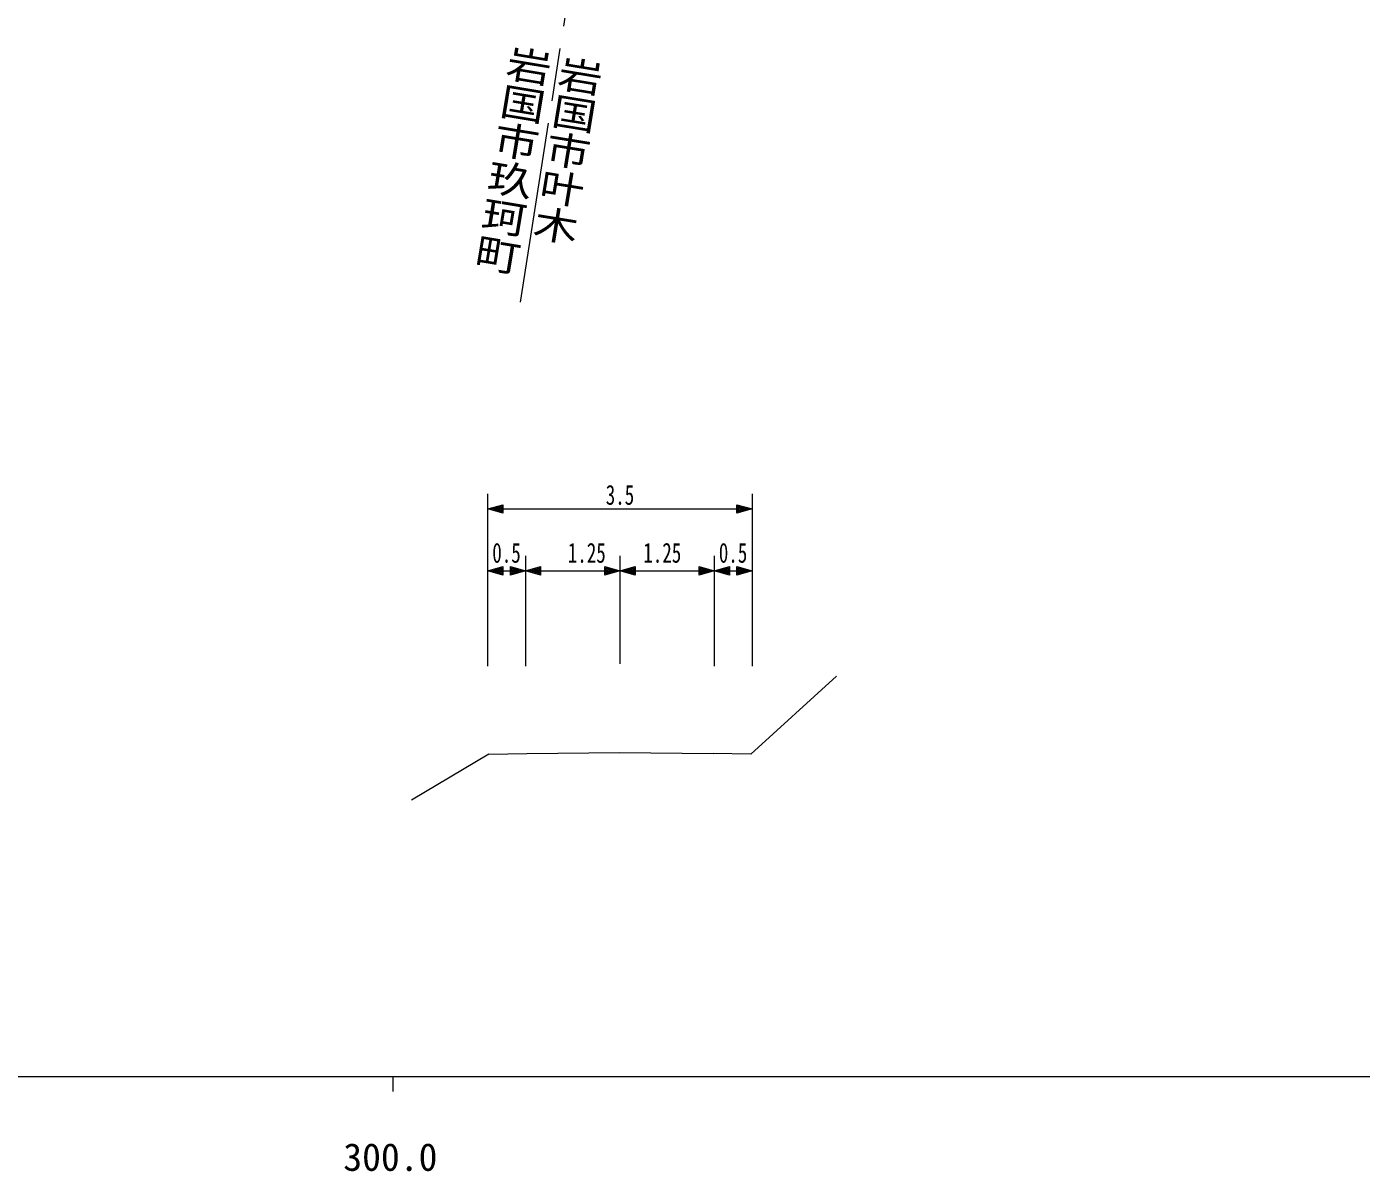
# Model space of a CAD drawing. Units: millimetres on the paper, enlarged 1000 times, with parts at other scales. Extents: x 40000 to 680000, y 20000 to 380000.
# Drawn here: x 343764 to 432133, y 198715 to 274529 of the extents above; entities that cross this region are included whole.
import ezdxf
from ezdxf.enums import TextEntityAlignment as Align

# ---------------------------------------------------------------- set-up
doc = ezdxf.new("R2010")
doc.units = ezdxf.units.MM
doc.header["$LTSCALE"] = 1000
doc.linetypes.add('CHAIN', pattern=[18.5, 12, -1.5, 3.5, -1.5])
for name, color, linetype, lineweight in [('M-BGD', 7, 'Continuous', 13), ('M-BMK', 2, 'CHAIN', 13), ('M-STR-HTXT', 7, 'Continuous', 13), ('M-TTL-BAND', 7, 'Continuous', 13)]:
    doc.layers.add(name, color=color, linetype=linetype, lineweight=lineweight)
doc.layers.add('M-BMK-HTXT', color=7, linetype='Continuous')
doc.styles.add('@ＭＳ ゴシック', font='')
doc.styles.add('ＭＳ ゴシック', font='')
doc.styles.get('@ＭＳ ゴシック').set_extended_font_data('@MS Gothic')
doc.styles.get('ＭＳ ゴシック').set_extended_font_data('MS Gothic')

msp = doc.modelspace()

# ---------------------------------------------------------------- linework, layer by layer
at = {"layer": 'M-BGD'}
for p, q in [((391717, 226346), (397387, 231506)), ((374371, 226346), (369240, 223289)), ((374371, 226346), (376871, 226380)), ((376871, 226380), (383044, 226462)), ((383044, 226462), (389217, 226380)), ((391717, 226346), (389217, 226380))]:
    msp.add_line(p, q, dxfattribs=at)
at = {"layer": 'M-BMK'}
msp.add_line((376464, 256283), (379640, 276583), dxfattribs=at)
at = {"layer": 'M-STR-HTXT'}
for p, q in [((374294, 232181), (374295, 243589)), ((391794, 243586), (391793, 232179)), ((374294, 242586), (375294, 242866)), ((375294, 242306), (374294, 242586)), ((374295, 242589), (375295, 242869)), ((375295, 242309), (374295, 242589)), ((374295, 242586), (391794, 242586)), ((374574, 242586), (375254, 242786)), ((375254, 242386), (374574, 242586)), ((374575, 242589), (375255, 242789)), ((375255, 242389), (374575, 242589)), ((374734, 242586), (375214, 242706)), ((375214, 242466), (374734, 242586)), ((374735, 242589), (375215, 242709)), ((375215, 242469), (374735, 242589)), ((374974, 242586), (375174, 242626)), ((375174, 242546), (374974, 242586)), ((374975, 242589), (375175, 242629)), ((375175, 242549), (374975, 242589)), ((375174, 242626), (375174, 242546)), ((375175, 242629), (375175, 242549)), ((375214, 242706), (375214, 242466)), ((375215, 242709), (375215, 242469)), ((375254, 242786), (375254, 242386)), ((375255, 242789), (375255, 242389)), ((375294, 242866), (375294, 242306)), ((375295, 242869), (375295, 242309)), ((390794, 242306), (390794, 242866)), ((390794, 242866), (391794, 242586)), ((391794, 242586), (390794, 242306)), ((390834, 242386), (390834, 242786)), ((390834, 242786), (391514, 242586)), ((391514, 242586), (390834, 242386)), ((390874, 242466), (390874, 242706)), ((390874, 242706), (391354, 242586)), ((391354, 242586), (390874, 242466)), ((390914, 242546), (390914, 242626)), ((390914, 242626), (391114, 242586)), ((391114, 242586), (390914, 242546)), ((376794, 239491), (376794, 232181)), ((383044, 239491), (383044, 232329)), ((389294, 239491), (389294, 232179)), ((391794, 239491), (391794, 232329)), ((374294, 238491), (375294, 238771)), ((374295, 238494), (375295, 238773)), ((374574, 238491), (375254, 238691)), ((374575, 238493), (375255, 238693)), ((374734, 238491), (375214, 238611)), ((374735, 238493), (375215, 238613)), ((375214, 238611), (375214, 238371)), ((375215, 238613), (375215, 238373)), ((375254, 238691), (375254, 238291)), ((375255, 238693), (375255, 238293)), ((375294, 238771), (375294, 238211)), ((375295, 238773), (375295, 238213)), ((375794, 238211), (375794, 238771)), ((375794, 238771), (376794, 238491)), ((375834, 238291), (375834, 238691)), ((375834, 238691), (376514, 238491)), ((375874, 238371), (375874, 238611)), ((375874, 238611), (376354, 238491)), ((376794, 238491), (377794, 238771)), ((377074, 238491), (377754, 238691)), ((377234, 238491), (377714, 238611)), ((377714, 238611), (377714, 238371)), ((377754, 238691), (377754, 238291)), ((377794, 238771), (377794, 238211)), ((382044, 238211), (382044, 238771)), ((382044, 238771), (383044, 238491)), ((382084, 238291), (382084, 238691)), ((382084, 238691), (382764, 238491)), ((382124, 238371), (382124, 238611)), ((382124, 238611), (382604, 238491)), ((383044, 238491), (384044, 238771)), ((383324, 238491), (384004, 238691)), ((383484, 238491), (383964, 238611)), ((383964, 238611), (383964, 238371)), ((384004, 238691), (384004, 238291)), ((384044, 238771), (384044, 238211)), ((388294, 238211), (388294, 238771)), ((388294, 238771), (389294, 238491)), ((388334, 238291), (388334, 238691)), ((388334, 238691), (389014, 238491)), ((388374, 238371), (388374, 238611)), ((388374, 238611), (388854, 238491)), ((389294, 238491), (390294, 238771)), ((389574, 238491), (390254, 238691)), ((389734, 238491), (390214, 238611)), ((390214, 238611), (390214, 238371)), ((390254, 238691), (390254, 238291)), ((390294, 238771), (390294, 238211)), ((390794, 238211), (390794, 238771)), ((390794, 238771), (391794, 238491)), ((390834, 238291), (390834, 238691)), ((390834, 238691), (391514, 238491)), ((390874, 238371), (390874, 238611)), ((390874, 238611), (391354, 238491)), ((375294, 238211), (374294, 238491)), ((374294, 238491), (376794, 238491)), ((375295, 238213), (374295, 238494)), ((375254, 238291), (374574, 238491)), ((375255, 238293), (374575, 238493)), ((375214, 238371), (374734, 238491)), ((375215, 238373), (374735, 238493)), ((374974, 238491), (375174, 238531)), ((375174, 238451), (374974, 238491)), ((374975, 238493), (375175, 238533)), ((375175, 238453), (374975, 238493)), ((375174, 238531), (375174, 238451)), ((375175, 238533), (375175, 238453)), ((376794, 238491), (375794, 238211)), ((376514, 238491), (375834, 238291)), ((376354, 238491), (375874, 238371)), ((375914, 238451), (375914, 238531)), ((375914, 238531), (376114, 238491)), ((376114, 238491), (375914, 238451)), ((377794, 238211), (376794, 238491)), ((376794, 238491), (383044, 238491)), ((377754, 238291), (377074, 238491)), ((377714, 238371), (377234, 238491)), ((377474, 238491), (377674, 238531)), ((377674, 238451), (377474, 238491)), ((377674, 238531), (377674, 238451)), ((383044, 238491), (382044, 238211)), ((382764, 238491), (382084, 238291)), ((382604, 238491), (382124, 238371)), ((382164, 238451), (382164, 238531)), ((382164, 238531), (382364, 238491)), ((382364, 238491), (382164, 238451)), ((384044, 238211), (383044, 238491)), ((383044, 238491), (389294, 238491)), ((384004, 238291), (383324, 238491)), ((383964, 238371), (383484, 238491)), ((383724, 238491), (383924, 238531)), ((383924, 238451), (383724, 238491)), ((383924, 238531), (383924, 238451)), ((389294, 238491), (388294, 238211)), ((389014, 238491), (388334, 238291)), ((388854, 238491), (388374, 238371)), ((388414, 238451), (388414, 238531)), ((388414, 238531), (388614, 238491)), ((388614, 238491), (388414, 238451)), ((390294, 238211), (389294, 238491)), ((389294, 238491), (391794, 238491)), ((390254, 238291), (389574, 238491)), ((390214, 238371), (389734, 238491)), ((389974, 238491), (390174, 238531)), ((390174, 238451), (389974, 238491)), ((390174, 238531), (390174, 238451)), ((391794, 238491), (390794, 238211)), ((391514, 238491), (390834, 238291)), ((391354, 238491), (390874, 238371)), ((390914, 238451), (390914, 238531)), ((390914, 238531), (391114, 238491)), ((391114, 238491), (390914, 238451))]:
    msp.add_line(p, q, dxfattribs=at)
at = {"layer": 'M-TTL-BAND'}
for p, q in [((40000, 205000), (579000, 205000)), ((368000, 205000), (368000, 204000))]:
    msp.add_line(p, q, dxfattribs=at)

# ---------------------------------------------------------------- texts
at = {"layer": 'M-BMK-HTXT', "style": '@ＭＳ ゴシック', "width": 0.85}
for s, height, rotation, p in [('岩国市玖珂町', 2185, 260.6, (377207, 273179)), ('岩国市叶木', 2158, 260.7, (380602, 272492))]:
    msp.add_text(s, height=height, rotation=rotation, dxfattribs=at).set_placement(p, align=Align.MIDDLE_LEFT)
at = {"layer": 'M-STR-HTXT', "style": 'ＭＳ ゴシック', "width": 0.7}
for s, p in [('3.5', (382104, 242466)), ('0.5', (374592, 238627)), ('1.25', (379592, 238627)), ('1.25', (384592, 238627)), ('0.5', (389592, 238627))]:
    msp.add_text(s, height=1320, dxfattribs=at).set_placement(p, align=Align.BOTTOM_LEFT)
at = {"layer": 'M-TTL-BAND', "style": 'ＭＳ ゴシック'}
msp.add_text('300.0', height=1833, dxfattribs=at).set_placement((367844, 198195), align=Align.BOTTOM_CENTER)

doc.saveas('drawing.dxf')
